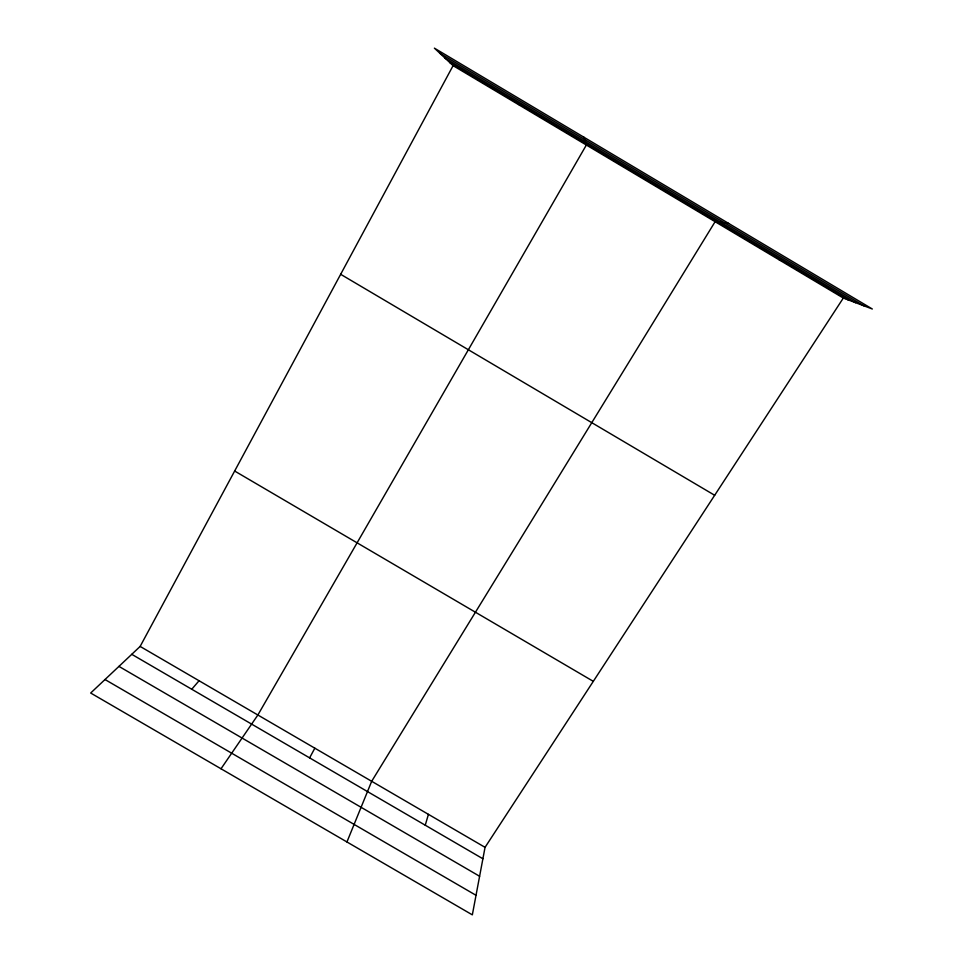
<?xml version="1.0" encoding="UTF-8"?>
<svg xmlns="http://www.w3.org/2000/svg" width="963" height="963" viewBox="0 0 963 963"><rect width="100%" height="100%" fill="white"/><g stroke="black" fill="none" stroke-linecap="round" stroke-linejoin="round"><path stroke-width="1.44" d="M843.311 298.048L485.051 847.332L472.339 914.85L90.678 693.023L140.141 646.426L453.091 65.653L434.385 48.15L872.322 309.003L843.311 298.048L453.091 65.653M425.249 825.207L428.427 814.349M346.945 841.963L371.682 781.294L715.112 221.695L728.522 223.356M309.617 757.869L314.829 748.179M221.008 768.775L257.867 715.003L586.359 145.016L584.023 137.288M191.757 689.243L199.064 680.745M650.807 183.391L651.734 182.886M779.284 259.914L782.835 260.973M118.955 666.396L479.61 876.27M105.003 679.529L476.023 895.301M140.141 646.426L485.051 847.332M131.775 654.322L482.896 858.767M234.659 471.027L593.304 681.347M340.661 274.299L714.666 495.271M439.862 53.266L863.835 305.801M445.147 58.213L855.638 302.707M449.962 62.727L848.162 299.878M518.046 103.27L519.803 105.376"/></g></svg>
